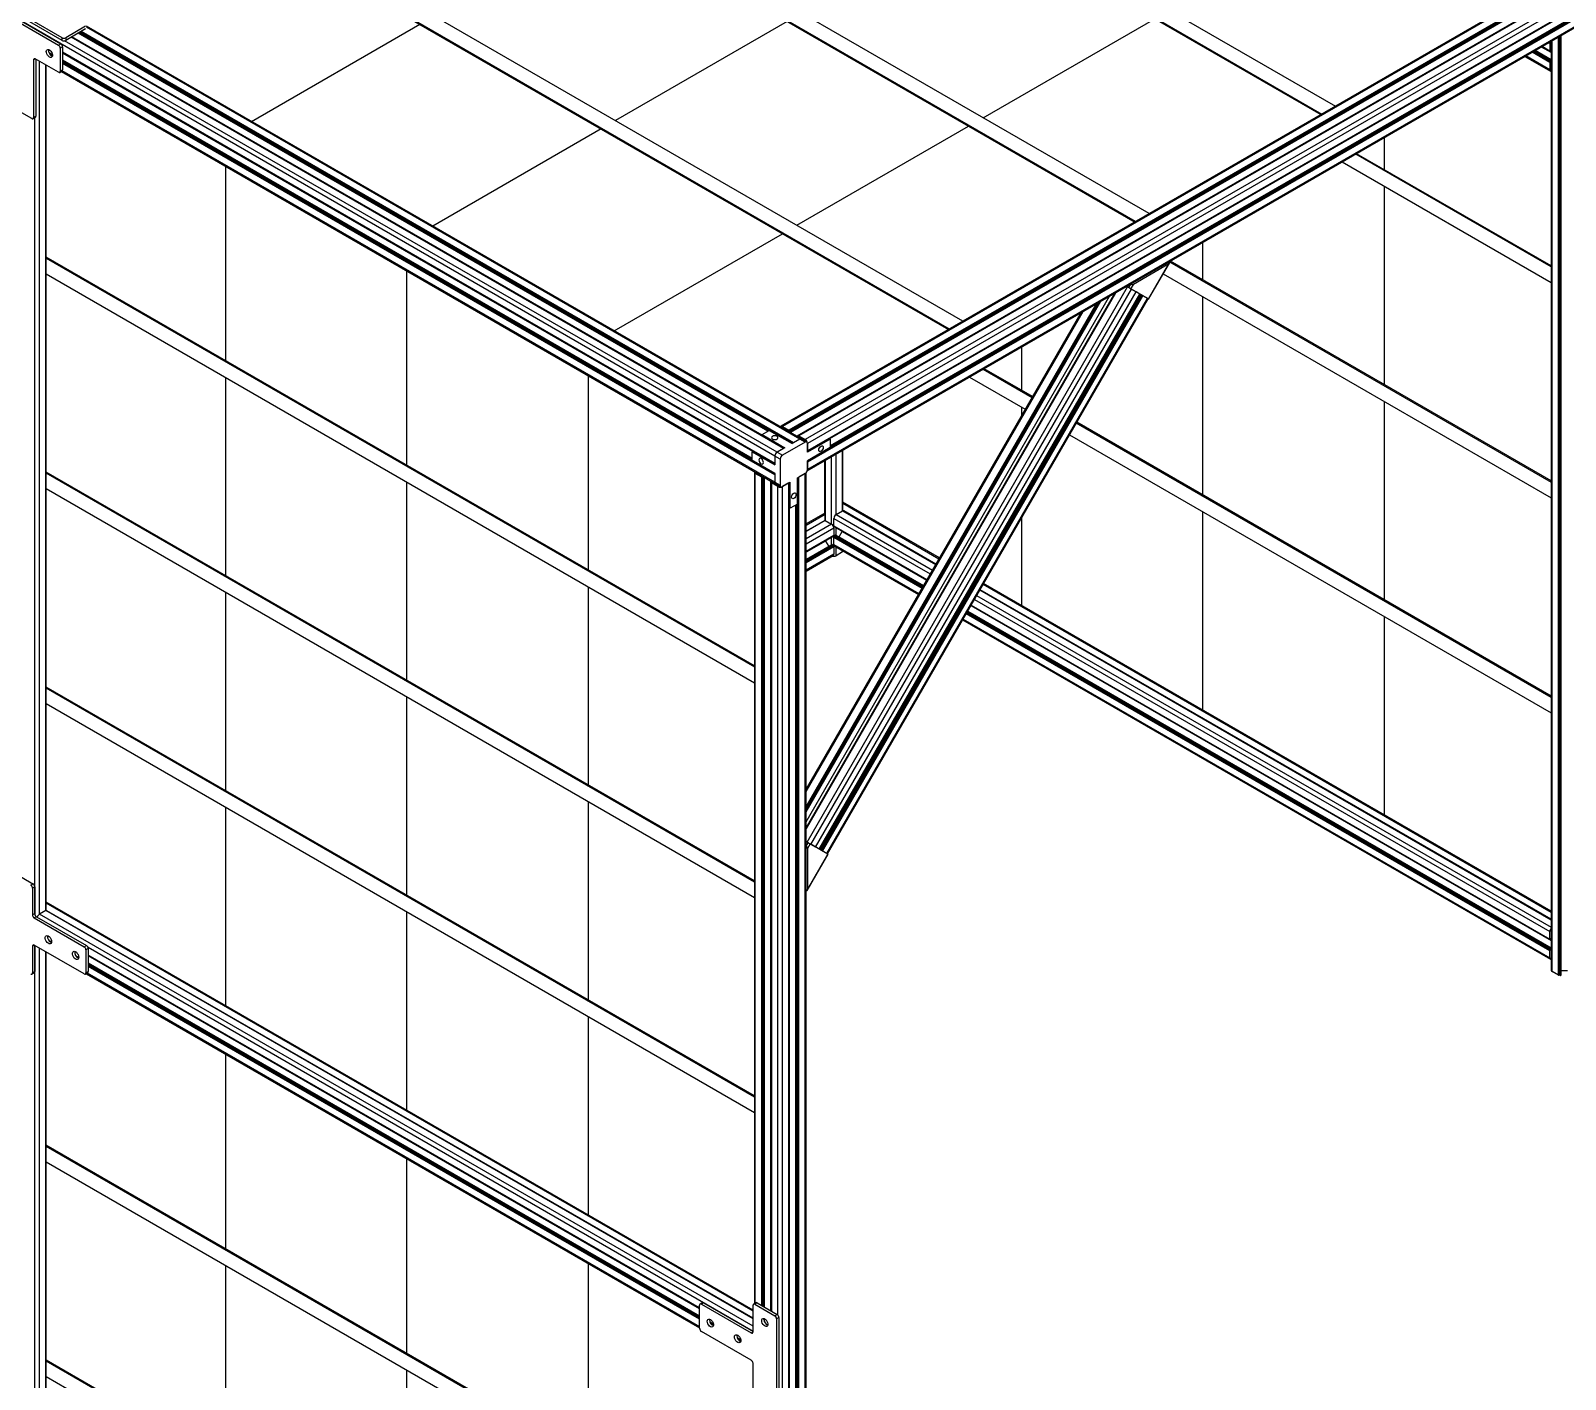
# Model space of a CAD drawing. Header units: millimetres. Extents: x 0 to 1189, y 0 to 841.
# Drawn here: x 724.8 to 844.5, y 172.6 to 277.8 of the extents above; entities that cross this region are included whole.
import ezdxf

# ---------------------------------------------------------------- set-up
doc = ezdxf.new("R2010")
doc.units = ezdxf.units.MM

msp = doc.modelspace()

# ---------------------------------------------------------------- linework, layer by layer
at = {"color": 7, "linetype": 'Continuous', "lineweight": 25}
for p, q in [((961.2987, 347.1578), (785.3706, 245.5967)), ((961.2987, 346.5781), (785.3706, 245.0169)), ((785.3706, 245.0102), (961.2946, 346.5689)), ((785.3706, 244.9856), (961.238, 346.5118)), ((782.8391, 244.6088), (607.6746, 345.7291)), ((785.3547, 243.4616), (961.247, 345.002)), ((961.2987, 345.6962), (785.3706, 244.1351)), ((961.2987, 345.1165), (785.3706, 243.5553)), ((959.1209, 345.2613), (787.0909, 245.9505)), ((959.4108, 344.8594), (787.1383, 245.4087)), ((770.1878, 303.1336), (825.4185, 271.2496)), ((770.2585, 303.1744), (825.4892, 271.2904)), ((771.3191, 303.7867), (826.5498, 271.9027)), ((868.5031, 296.1218), (783.301, 246.9357)), ((755.6638, 294.7491), (810.8945, 262.8651)), ((810.9652, 262.9059), (755.7345, 294.7899)), ((812.0259, 263.5182), (756.7952, 295.4022)), ((869.1415, 295.5731), (784.0437, 246.4472)), ((869.6347, 295.2884), (784.5369, 246.1625)), ((869.6589, 295.2744), (784.604, 246.1732)), ((869.6801, 295.2622), (784.6818, 246.1937)), ((741.1398, 286.3646), (796.3705, 254.4806)), ((796.4412, 254.5214), (741.2105, 286.4054)), ((797.5019, 255.1337), (742.2712, 287.0177)), ((721.4057, 280.0736), (727.1333, 276.7671)), ((727.2393, 277.2366), (721.5118, 280.5431)), ((727.2393, 277.0325), (721.5118, 280.3389)), ((721.2289, 279.9715), (726.9565, 276.6651)), ((729.0778, 278.1347), (727.5222, 277.2366)), ((729.0778, 277.9305), (727.5222, 277.0325)), ((784.9087, 245.9479), (729.1364, 278.1445)), ((742.0134, 270.7108), (755.1347, 278.2855)), ((783.8008, 278.5059), (770.4082, 270.7746)), ((799.0743, 270.995), (812.4669, 278.7264)), ((726.9565, 276.6651), (727.1333, 276.7671)), ((727.2747, 276.5222), (727.0979, 276.4201)), ((727.2393, 277.0325), (727.2393, 277.2366)), ((727.2747, 276.5222), (727.2747, 274.7258)), ((727.5222, 277.2366), (727.5222, 277.0325)), ((783.5238, 245.2082), (727.9594, 277.2849)), ((783.545, 245.2204), (727.9806, 277.2971)), ((781.835, 246.2356), (728.0048, 277.3111)), ((782.2805, 246.5478), (728.498, 277.5958)), ((843.372, 276.0782), (842.6133, 276.5163)), ((842.6377, 276.5304), (843.3292, 276.1312)), ((842.659, 276.5426), (843.2726, 276.1884)), ((843.2685, 276.7773), (843.2685, 276.1975)), ((843.372, 276.9543), (843.372, 204.5052)), ((844.1665, 204.1338), (844.1665, 277.4129)), ((725.0119, 275.5013), (725.0119, 271.0103)), ((726.9565, 274.5421), (725.1534, 275.583)), ((725.1887, 275.5626), (725.1887, 271.1124)), ((726.4883, 275.931), (726.2181, 276.087)), ((727.0979, 276.4201), (727.0979, 274.6237)), ((727.2747, 276.099), (782.8391, 244.0223)), ((727.2747, 276.0745), (782.8391, 243.9978)), ((781.1047, 244.9708), (727.2747, 276.0462)), ((781.0572, 244.429), (727.2747, 275.477)), ((841.3257, 275.7729), (843.3203, 274.6215)), ((843.372, 275.509), (842.1202, 276.2316)), ((843.2685, 275.3157), (843.2685, 274.7359)), ((843.2826, 276.1894), (843.3109, 276.2057)), ((843.3109, 275.3565), (843.2826, 275.3402)), ((843.325, 276.1975), (843.325, 276.1404)), ((843.325, 275.4381), (843.325, 275.381)), ((843.3392, 276.1322), (843.372, 276.1512)), ((843.372, 275.4816), (843.3392, 275.4626)), ((725.9795, 209.1674), (725.9795, 275.1061)), ((726.0007, 209.1566), (726.0007, 275.0938)), ((727.0565, 274.5322), (727.2333, 274.6342)), ((727.0979, 274.6237), (727.2747, 274.7258)), ((727.1893, 274.6088), (782.8909, 242.453)), ((724.8705, 270.9287), (723.3149, 271.8267)), ((724.9705, 270.9188), (725.1473, 271.0208)), ((725.0119, 271.0103), (725.1887, 271.1124)), ((769.2768, 270.1214), (756.1556, 262.5467)), ((784.5504, 262.6105), (797.9429, 270.3419)), ((830.3496, 269.4366), (830.3496, 266.957)), ((843.372, 259.3577), (828.1313, 268.156)), ((843.372, 259.4393), (828.202, 268.1968)), ((739.9814, 267.2241), (739.9814, 252.0556)), ((843.372, 258.1329), (827.0705, 267.5436)), ((830.3496, 265.6505), (830.3496, 250.1852)), ((770.2977, 254.3826), (783.419, 261.9573)), ((816.2075, 258.3493), (816.2075, 261.2725)), ((781.2315, 228.2424), (726.0007, 260.1265)), ((726.0007, 260.0448), (781.2315, 228.1607)), ((813.567, 259.7482), (813.5857, 259.7374)), ((813.605, 259.7701), (843.372, 242.5859)), ((843.372, 242.6676), (813.6757, 259.8109)), ((726.0007, 258.82), (781.2315, 226.9359)), ((754.1235, 243.8915), (754.1235, 259.0601)), ((810.7906, 258.0258), (813.5506, 259.6191)), ((811.9606, 256.8652), (813.5506, 259.6191)), ((811.9796, 256.8542), (813.6043, 259.6681)), ((813.1182, 258.8263), (843.372, 241.3611)), ((809.4019, 257.3438), (785.267, 215.5408)), ((785.3438, 214.4975), (810.3438, 257.7988)), ((785.6456, 214.3233), (810.6456, 257.6246)), ((786.0006, 214.1183), (811.0006, 257.4196)), ((786.0038, 214.1165), (811.0038, 257.4177)), ((810.267, 257.8431), (810.4357, 257.7457)), ((810.3438, 257.7988), (810.267, 257.8431)), ((810.4357, 257.7457), (810.5857, 258.0055)), ((810.567, 258.0163), (810.5857, 258.0055)), ((810.7906, 258.0258), (810.5806, 257.6621)), ((811.9606, 256.8652), (810.5806, 257.6621)), ((811.0006, 257.4196), (810.6456, 257.6246)), ((811.2958, 257.249), (811.0037, 257.4176)), ((809.3264, 257.3001), (785.267, 215.6281)), ((785.267, 216.0826), (808.9328, 257.0729)), ((785.267, 216.8674), (808.2532, 256.6806)), ((786.2958, 213.9478), (811.2958, 257.249)), ((786.3483, 213.9175), (811.3483, 257.2187)), ((786.5406, 213.8065), (811.5406, 257.1077)), ((786.8956, 213.6014), (811.8956, 256.9027)), ((786.9353, 213.5785), (811.9353, 256.8798)), ((811.3483, 257.2187), (811.2958, 257.249)), ((811.4049, 257.1861), (811.3483, 257.2187)), ((811.464, 257.1519), (811.429, 257.1721)), ((811.5164, 257.1217), (811.4881, 257.138)), ((811.8956, 256.9027), (811.5406, 257.1077)), ((811.9353, 256.8798), (811.8956, 256.9027)), ((811.9353, 256.8798), (811.9357, 256.8795)), ((816.2075, 241.5776), (816.2075, 257.0429)), ((806.7024, 255.7853), (785.267, 218.6582)), ((802.0654, 253.1084), (802.0654, 249.7417)), ((799.0786, 251.3842), (802.8908, 249.1835)), ((802.9262, 249.2447), (799.1493, 251.425)), ((739.9814, 250.7491), (739.9814, 235.2838)), ((768.2657, 250.896), (768.2657, 235.7274)), ((798.0178, 250.7718), (802.3604, 248.2649)), ((802.0654, 248.4352), (802.0654, 247.7538)), ((830.3496, 248.8788), (830.3496, 233.4135)), ((781.835, 246.2906), (782.4007, 246.6172)), ((782.4007, 246.6172), (784.1826, 245.5885)), ((783.426, 246.9234), (783.9281, 246.6335)), ((783.9422, 246.609), (783.9422, 246.5764)), ((806.3417, 247.1913), (843.372, 225.8142)), ((843.372, 225.8958), (806.377, 247.2526)), ((781.835, 246.2906), (783.617, 245.262)), ((781.835, 246.2076), (781.835, 246.2906)), ((785.1938, 245.6987), (783.426, 244.6782)), ((783.9564, 246.5519), (784.0059, 246.5233)), ((784.02, 246.4988), (784.02, 246.4609)), ((784.7837, 245.9355), (784.1826, 245.5885)), ((784.7837, 245.9355), (784.2816, 245.6457)), ((784.5998, 246.1262), (784.5998, 246.1641)), ((784.614, 246.1723), (784.6635, 246.1437)), ((784.6776, 246.1518), (784.6776, 246.1845)), ((784.6918, 246.1927), (785.1938, 245.9028)), ((785.1938, 245.6987), (784.7837, 245.9355)), ((785.3188, 245.7111), (784.9087, 245.9479)), ((787.1383, 245.9231), (785.3706, 244.9026)), ((785.3706, 245.5967), (785.3706, 245.0169)), ((785.3706, 244.9026), (785.3706, 245.5967)), ((787.0664, 245.9646), (787.1383, 245.9231)), ((787.1383, 245.9231), (787.1383, 245.2699)), ((805.8113, 246.2727), (843.372, 224.5894)), ((781.0572, 244.9434), (781.1292, 244.9849)), ((781.0572, 244.2902), (781.0572, 244.9434)), ((781.0572, 244.9434), (782.8391, 243.9147)), ((781.0572, 244.2902), (782.8391, 243.2615)), ((783.2493, 244.372), (782.8391, 244.6088)), ((782.8391, 244.6088), (782.8391, 243.9147)), ((782.8391, 244.6088), (782.8391, 244.0291)), ((783.617, 245.262), (783.0159, 244.915)), ((783.518, 245.2048), (783.0159, 244.915)), ((783.0159, 244.915), (783.426, 244.6782)), ((783.2493, 244.372), (783.2493, 242.3307)), ((787.1383, 245.2699), (785.3706, 244.2494)), ((785.3706, 243.5553), (785.3706, 244.2494)), ((786.7294, 244.2552), (786.7294, 240.1542)), ((786.7506, 244.2674), (786.7506, 239.5968)), ((788.12, 240.348), (788.12, 245.058)), ((788.1412, 240.3372), (788.1412, 245.0702)), ((781.2315, 211.4706), (726.0007, 243.3547)), ((781.2315, 211.389), (726.0007, 243.2731)), ((781.2315, 243.3512), (781.2315, 178.5065)), ((781.8068, 242.9593), (781.3047, 243.2491)), ((781.8633, 242.9756), (781.835, 242.9593)), ((781.9411, 242.9471), (781.8916, 242.9756)), ((782.0022, 242.966), (781.9694, 242.9471)), ((782.8391, 243.2615), (782.8391, 242.5675)), ((782.8391, 243.1472), (782.8391, 242.5675)), ((784.5928, 242.9021), (785.1938, 243.2491)), ((785.1938, 243.2491), (784.6918, 242.9593)), ((785.1938, 34.7046), (785.1938, 243.2491)), ((785.267, 34.8067), (785.267, 243.3097)), ((785.3706, 244.1351), (785.3706, 243.5553)), ((781.2315, 210.1642), (726.0007, 242.0483)), ((754.1235, 227.1197), (754.1235, 242.585)), ((782.026, 178.228), (782.026, 242.9523)), ((782.519, 177.9434), (782.519, 242.6677)), ((782.5434, 242.6042), (782.5434, 177.9294)), ((782.5492, 242.6123), (782.5821, 242.6313)), ((782.5987, 242.5674), (782.5492, 242.596)), ((782.5646, 242.5266), (782.5646, 177.9171)), ((782.5704, 242.5348), (782.5987, 242.5511)), ((783.0725, 242.2286), (782.5704, 242.5184)), ((782.8391, 242.5675), (783.2493, 242.3307)), ((782.8909, 242.453), (783.301, 242.2162)), ((783.426, 242.2286), (784.0271, 242.5756)), ((783.9281, 242.5184), (783.426, 242.2286)), ((783.426, 33.6841), (783.426, 242.2286)), ((783.9281, 33.9739), (783.9281, 242.5184)), ((783.9339, 33.9821), (783.9339, 242.5218)), ((783.9551, 34.0596), (783.9551, 242.5341)), ((784.0271, 240.5342), (784.0271, 242.5756)), ((784.5928, 240.8608), (784.5928, 242.9021)), ((784.6918, 34.4148), (784.6918, 242.9593)), ((784.0271, 240.5342), (783.9551, 240.5758)), ((784.5928, 240.8608), (784.0271, 240.5342)), ((784.4726, 34.4352), (784.4726, 240.7914)), ((795.6636, 236.6656), (788.1412, 241.0081)), ((788.1412, 240.9265), (795.6282, 236.6044)), ((783.9795, 34.7547), (783.9795, 240.5617)), ((786.7294, 240.159), (785.267, 239.3147)), ((785.267, 239.2331), (786.7506, 240.0896)), ((786.7465, 239.5959), (785.267, 238.7418)), ((786.7565, 239.5949), (787.2586, 239.305)), ((787.4353, 239.1703), (787.4353, 239.7501)), ((787.6121, 240.0563), (788.1142, 240.3461)), ((795.373, 236.1624), (788.1241, 240.3471)), ((788.1766, 240.3168), (788.1919, 240.3257)), ((795.3836, 236.1807), (788.2019, 240.3266)), ((802.0654, 239.7845), (802.0654, 232.9699)), ((816.2075, 224.8058), (816.2075, 240.2711)), ((785.267, 237.1606), (787.4312, 238.4099)), ((785.267, 237.1361), (787.3746, 238.3528)), ((787.3788, 238.3797), (787.3788, 238.3619)), ((787.4353, 238.9989), (787.4353, 238.4191)), ((787.4353, 237.7087), (787.4353, 238.2885)), ((787.4395, 239.1612), (794.6884, 234.9765)), ((787.4495, 238.313), (787.4778, 238.3293)), ((787.4919, 239.1132), (787.4919, 239.1309)), ((787.4919, 238.3538), (787.4919, 238.4109)), ((787.496, 239.104), (794.6778, 234.9581)), ((787.506, 238.4354), (787.5626, 238.4681)), ((787.5626, 238.4681), (794.419, 234.51)), ((787.8394, 238.3083), (788.0859, 238.7353)), ((788.0859, 238.7353), (788.0859, 238.7635)), ((788.0859, 238.7353), (794.6655, 234.9369)), ((786.7848, 237.9841), (785.267, 237.1079)), ((787.308, 237.7169), (785.267, 236.5386)), ((786.7848, 238.0123), (786.7848, 237.9841)), ((786.7848, 237.9841), (787.0313, 237.5571)), ((787.308, 237.7169), (787.3646, 237.6842)), ((787.3788, 237.6597), (787.3788, 237.6026)), ((787.3929, 237.5781), (787.4212, 237.5617)), ((787.4353, 237.5372), (787.4353, 236.9575)), ((787.4871, 237.5943), (794.0218, 233.8219)), ((788.1142, 237.1289), (787.6121, 236.8391)), ((788.12, 237.1371), (788.12, 237.2289)), ((788.1354, 237.2065), (788.12, 237.1976)), ((788.1412, 237.2146), (788.1412, 237.2166)), ((785.267, 235.6212), (787.3835, 236.843)), ((799.0791, 234.6122), (843.372, 209.0424)), ((843.372, 209.1241), (799.1145, 234.6734)), ((739.9814, 233.9774), (739.9814, 218.5121)), ((768.2657, 234.4209), (768.2657, 218.9557)), ((843.372, 208.4531), (798.8239, 234.1702)), ((843.372, 208.4776), (798.8345, 234.1886)), ((797.8699, 232.5178), (843.372, 206.25)), ((798.1164, 232.9448), (843.372, 206.8192)), ((798.1286, 232.9659), (843.3292, 206.8722)), ((798.1393, 232.9843), (843.2726, 206.9294)), ((797.4727, 231.8297), (843.3203, 205.3625)), ((830.3496, 232.107), (830.3496, 216.6417)), ((781.2315, 194.6989), (726.0007, 226.583)), ((781.2315, 194.6173), (726.0007, 226.5013)), ((781.2315, 193.3924), (726.0007, 225.2765)), ((754.1235, 210.348), (754.1235, 225.8133)), ((739.9814, 217.2056), (739.9814, 201.7403)), ((768.2657, 217.6492), (768.2657, 202.1839)), ((785.4357, 214.4445), (785.267, 214.5418)), ((785.3438, 214.4975), (785.267, 214.5418)), ((785.2857, 214.1847), (785.4357, 214.4445)), ((785.5806, 214.3608), (785.3706, 213.9971)), ((786.9606, 213.5639), (785.5806, 214.3608)), ((786.0006, 214.1183), (785.6456, 214.3233)), ((785.2857, 214.1847), (785.267, 214.1954)), ((785.355, 210.7389), (786.9796, 213.5529)), ((785.3706, 213.9971), (785.3706, 210.8099)), ((785.3706, 210.8099), (786.9606, 213.5639)), ((786.0038, 214.1165), (786.0006, 214.1183)), ((786.8956, 213.6014), (786.5406, 213.8065)), ((723.4139, 212.1539), (724.9695, 211.2559)), ((724.7927, 211.1538), (724.9695, 211.2559)), ((725.1109, 211.0109), (724.9342, 210.9089)), ((724.9342, 210.9089), (724.9342, 208.8267)), ((725.1109, 211.0109), (725.1109, 208.9287)), ((785.2857, 210.7204), (785.267, 210.7312)), ((781.1279, 177.9869), (726.0007, 209.8112)), ((781.1279, 177.9053), (726.0007, 209.7296)), ((724.9342, 208.8267), (725.1109, 208.9287)), ((725.2524, 208.6838), (725.0756, 208.5817)), ((725.0756, 208.5817), (728.9647, 206.3366)), ((725.2524, 208.6838), (729.1414, 206.4387)), ((725.9736, 209.1655), (725.4716, 208.8756)), ((781.1279, 177.3323), (725.9836, 209.1665)), ((726.0514, 209.1451), (726.036, 209.1362)), ((781.1279, 177.3568), (726.0614, 209.146)), ((754.1235, 193.5762), (754.1235, 209.0415)), ((843.2685, 206.9385), (843.2685, 207.5183)), ((724.9342, 206.377), (724.9342, 204.2949)), ((728.9647, 204.2136), (725.0756, 206.4587)), ((725.1109, 206.4383), (725.1109, 204.3969)), ((725.9795, 139.9084), (725.9795, 205.9369)), ((726.0007, 139.8976), (726.0007, 205.9247)), ((726.4175, 206.7129), (726.2098, 206.8327)), ((728.9647, 206.3366), (729.1414, 206.4387)), ((729.2829, 206.1937), (729.1061, 206.0917)), ((729.1061, 206.0917), (729.1061, 204.2953)), ((729.2829, 206.1937), (729.2829, 204.3973)), ((843.2685, 205.4769), (843.2685, 206.0567)), ((843.3109, 206.9467), (843.2826, 206.9304)), ((843.2826, 206.0812), (843.3109, 206.0975)), ((843.325, 206.8814), (843.325, 206.9385)), ((843.325, 206.122), (843.325, 206.1791)), ((843.372, 206.8922), (843.3392, 206.8732)), ((843.3392, 206.2036), (843.372, 206.2226)), ((728.5388, 205.4882), (728.3312, 205.6081)), ((729.2829, 205.6807), (776.956, 178.1596)), ((729.2829, 205.6562), (776.956, 178.1351)), ((776.956, 178.1068), (729.2829, 205.6279)), ((776.956, 177.5376), (729.2829, 205.0587)), ((724.8927, 204.2033), (725.0695, 204.3054)), ((724.9342, 204.2949), (725.1109, 204.3969)), ((729.0647, 204.2037), (729.2414, 204.3057)), ((729.1061, 204.2953), (729.2829, 204.3973)), ((729.1197, 204.2355), (776.956, 176.6202)), ((843.9473, 204.1134), (843.4453, 204.4032)), ((844.0039, 204.1297), (843.9756, 204.1134)), ((844.0817, 204.1011), (844.0322, 204.1297)), ((844.1665, 204.1338), (844.1099, 204.1011)), ((844.6596, 204.4533), (844.1665, 204.4533)), ((768.2657, 200.8775), (768.2657, 185.4122)), ((739.9814, 197.9651), (739.9814, 182.7966)), ((781.2315, 158.9834), (726.0007, 190.8675)), ((726.0007, 190.7858), (781.2315, 158.9018)), ((726.0007, 189.561), (781.2315, 157.6769)), ((754.1235, 174.6325), (754.1235, 189.8011)), ((739.9814, 181.4901), (739.9814, 166.0248)), ((768.2657, 181.637), (768.2657, 166.4684)), ((776.956, 176.5823), (776.956, 178.3787)), ((777.1742, 178.5723), (776.9974, 178.4702)), ((777.2742, 178.5624), (777.0974, 178.4603)), ((777.0974, 178.4603), (780.9865, 176.2152)), ((777.2742, 178.5624), (781.1279, 176.3377)), ((781.1279, 176.2969), (781.1279, 178.3791)), ((781.3461, 178.5727), (781.1694, 178.4706)), ((781.4461, 178.5628), (781.2694, 178.4607)), ((781.2694, 178.4607), (782.825, 177.5627)), ((781.4461, 178.5628), (783.0018, 177.6647)), ((777.7374, 177.2335), (777.7448, 177.2982)), ((781.98, 177.2747), (781.9874, 177.3395)), ((782.026, 177.0836), (782.026, 177.3247)), ((782.825, 177.5627), (783.0018, 177.6647)), ((783.1432, 177.4198), (782.9664, 177.3177)), ((782.9664, 177.3177), (782.9664, 170.7037)), ((783.1432, 177.4198), (783.1432, 170.8058)), ((780.9865, 174.0922), (777.0974, 176.3373)), ((778.0434, 176.9098), (777.7732, 177.0658)), ((779.8587, 176.0089), (779.8661, 176.0736)), ((780.1647, 175.6852), (779.8945, 175.8412)), ((781.2315, 142.2116), (726.0007, 174.0957)), ((781.2315, 142.13), (726.0007, 174.0141)), ((781.1279, 171.7651), (781.1279, 173.8473)), ((781.2315, 140.9052), (726.0007, 172.7893)), ((754.1235, 157.8607), (754.1235, 173.326))]:
    msp.add_line(p, q, dxfattribs=at)
at = {"color": 8, "linetype": 'Continuous', "lineweight": 25}
for p, q in [((961.2422, 346.5209), (785.3706, 244.9924)), ((961.2422, 345.7615), (785.3706, 244.233)), ((961.2563, 345.737), (785.3706, 244.2004)), ((961.2846, 345.7207), (785.3706, 244.1677)), ((959.4673, 344.8268), (787.1383, 245.3434)), ((959.4956, 344.8104), (787.1383, 245.3107)), ((868.5031, 296.0373), (783.426, 246.9234)), ((868.9223, 295.6997), (783.9281, 246.6335)), ((868.9506, 295.6833), (783.9422, 246.609)), ((868.9789, 295.667), (783.9422, 246.5764)), ((869.0072, 295.6507), (783.9564, 246.5519)), ((869.0567, 295.6221), (784.0059, 246.5233)), ((869.085, 295.6058), (784.02, 246.4988)), ((869.6648, 295.271), (784.614, 246.1723)), ((869.686, 295.2588), (784.6918, 246.1927)), ((870.207, 294.9799), (785.1938, 245.9028)), ((784.2251, 245.613), (728.6606, 277.6897)), ((784.2533, 245.6293), (728.6889, 277.706)), ((784.2816, 245.6457), (728.7172, 277.7224)), ((784.7837, 245.9355), (729.1364, 278.06)), ((783.0159, 244.915), (727.4325, 277.0026)), ((783.518, 245.2048), (727.9535, 277.2815)), ((783.5392, 245.2171), (727.9747, 277.2937)), ((782.3371, 246.5805), (728.5545, 277.6285)), ((782.3654, 246.5968), (728.5828, 277.6448)), ((784.1968, 245.5967), (728.6323, 277.6734)), ((843.325, 276.1404), (842.6436, 276.5338)), ((843.2685, 276.1975), (842.6648, 276.546)), ((843.2685, 276.7773), (843.1669, 276.8359)), ((843.4453, 204.4032), (843.4453, 276.9965)), ((843.9473, 204.1134), (843.9473, 277.2864)), ((843.9756, 204.1134), (843.9756, 277.3027)), ((844.0039, 204.1297), (844.0039, 277.319)), ((844.0322, 204.1297), (844.0322, 277.3354)), ((844.0817, 204.1011), (844.0817, 277.3639)), ((844.1099, 204.1011), (844.1099, 277.3803)), ((725.1534, 275.583), (725.0119, 275.5013)), ((725.4716, 208.8756), (725.4716, 275.3993)), ((726.4932, 275.8628), (726.2658, 275.9941)), ((726.4907, 275.8316), (726.3057, 275.9384)), ((782.8391, 244.0291), (727.2747, 276.1057)), ((782.8391, 244.0046), (727.2747, 276.0812)), ((781.0572, 244.3637), (727.2747, 275.4117)), ((781.0572, 244.331), (727.2747, 275.379)), ((782.8391, 243.2452), (727.2747, 275.3218)), ((782.8391, 243.2125), (727.2747, 275.2892)), ((843.2685, 274.7359), (841.3989, 275.8152)), ((843.2685, 275.3157), (841.901, 276.1051)), ((843.2826, 275.3402), (841.9293, 276.1214)), ((843.3109, 275.3565), (841.9576, 276.1377)), ((843.325, 275.381), (841.9859, 276.1541)), ((843.325, 275.4381), (842.0354, 276.1826)), ((843.3392, 275.4626), (842.0637, 276.199)), ((843.325, 276.1975), (843.3109, 276.2057)), ((725.9736, 209.1655), (725.9736, 275.1095)), ((725.9948, 209.16), (725.9948, 275.0972)), ((782.8391, 242.5675), (727.2557, 274.6551)), ((782.8391, 243.1799), (727.2747, 275.2565)), ((782.8391, 243.1472), (727.2747, 275.2239)), ((725.118, 208.8736), (725.118, 271.0039)), ((785.267, 215.5239), (809.4166, 257.3522)), ((785.267, 215.6112), (809.341, 257.3086)), ((785.267, 216.9598), (808.1732, 256.6344)), ((785.267, 217.0155), (808.1249, 256.6065)), ((785.267, 217.1298), (808.0259, 256.5494)), ((785.267, 217.1856), (807.9776, 256.5215)), ((785.267, 217.2318), (807.9376, 256.4984)), ((785.267, 217.2875), (807.8894, 256.4706)), ((786.4049, 213.8848), (811.4049, 257.1861)), ((786.429, 213.8709), (811.429, 257.1721)), ((786.464, 213.8507), (811.464, 257.1519)), ((786.4882, 213.8367), (811.4881, 257.138)), ((786.5164, 213.8204), (811.5164, 257.1217)), ((785.267, 218.4469), (806.8853, 255.891)), ((784.6776, 246.1518), (784.6635, 246.1437)), ((786.7353, 240.146), (786.7353, 244.2586)), ((786.7565, 239.5949), (786.7565, 244.2708)), ((787.2586, 239.305), (787.2586, 244.5606)), ((787.6121, 240.0563), (787.6121, 244.7648)), ((788.1142, 240.3461), (788.1142, 245.0546)), ((788.1354, 240.3406), (788.1354, 245.0668)), ((781.3047, 178.5488), (781.3047, 243.2491)), ((781.8633, 178.3219), (781.8633, 242.9756)), ((781.8916, 178.3056), (781.8916, 242.9756)), ((781.8068, 178.3546), (781.8068, 242.9593)), ((781.835, 178.3383), (781.835, 242.9593)), ((781.9411, 178.277), (781.9411, 242.9471)), ((781.9694, 178.2607), (781.9694, 242.9471)), ((782.5492, 177.926), (782.5492, 242.596)), ((782.5704, 177.9137), (782.5704, 242.5184)), ((782.5987, 242.5511), (782.5987, 242.5674)), ((783.0725, 177.602), (783.0725, 242.2286)), ((783.9493, 34.0515), (783.9493, 242.5307)), ((784.6069, 34.4311), (784.6069, 242.9103)), ((784.6352, 34.4311), (784.6352, 242.9266)), ((784.6635, 34.4148), (784.6635, 242.943)), ((784.5291, 34.4025), (784.5291, 240.8241)), ((784.5574, 34.4025), (784.5574, 240.8404)), ((786.7565, 239.5949), (785.267, 238.735)), ((787.4353, 239.7501), (794.9423, 235.4164)), ((787.6121, 240.0563), (795.1191, 235.7225)), ((788.1142, 240.3461), (795.3701, 236.1573)), ((788.1919, 240.3257), (795.3807, 236.1757)), ((787.2586, 239.305), (785.267, 238.1554)), ((787.4353, 238.9989), (785.267, 237.7471)), ((787.4353, 238.4191), (785.267, 237.1674)), ((787.3788, 238.3619), (785.267, 237.1429)), ((787.2586, 237.6883), (787.2586, 238.2858)), ((787.4353, 239.1703), (794.6913, 234.9815)), ((787.4353, 238.2885), (794.3094, 234.3201)), ((787.4495, 238.313), (794.3236, 234.3446)), ((787.4778, 238.3293), (794.3377, 234.3691)), ((787.4919, 239.1132), (794.6807, 234.9632)), ((787.4919, 238.4109), (794.3766, 234.4365)), ((787.4919, 238.3538), (794.3519, 234.3936)), ((787.506, 238.4354), (794.3907, 234.461)), ((787.6121, 238.4395), (787.6121, 239.037)), ((787.3646, 237.6842), (785.267, 236.4733)), ((787.3788, 237.6597), (785.267, 236.4406)), ((787.3788, 237.6026), (785.267, 236.3835)), ((787.3929, 237.5781), (785.267, 236.3508)), ((787.4212, 237.5617), (785.267, 236.3182)), ((787.4353, 237.5372), (785.267, 236.2855)), ((787.4353, 237.7087), (794.0584, 233.8853)), ((787.6121, 236.8391), (787.6121, 237.5221)), ((788.1142, 237.1289), (788.1142, 237.2323)), ((788.1354, 237.2065), (788.1354, 237.22)), ((787.4353, 236.9575), (785.267, 235.7058)), ((798.3932, 233.4242), (843.2685, 207.5183)), ((798.57, 233.7304), (843.372, 207.8667)), ((798.821, 234.1651), (843.372, 208.4464)), ((798.8316, 234.1835), (843.372, 208.4709)), ((797.7603, 232.328), (843.2685, 206.0567)), ((797.7745, 232.3525), (843.2826, 206.0812)), ((797.7886, 232.377), (843.3109, 206.0975)), ((797.8027, 232.4015), (843.325, 206.122)), ((797.8275, 232.4443), (843.325, 206.1791)), ((797.8416, 232.4688), (843.3392, 206.2036)), ((798.1316, 232.971), (843.325, 206.8814)), ((798.1422, 232.9894), (843.2685, 206.9385)), ((797.5093, 231.8931), (843.2685, 205.4769)), ((781.1279, 176.7459), (725.4716, 208.8756)), ((781.1279, 177.3256), (725.9736, 209.1655)), ((781.1279, 177.35), (726.0514, 209.1451)), ((725.0756, 206.4587), (724.9342, 206.377)), ((725.118, 141.7957), (725.118, 206.4342)), ((725.4716, 139.6167), (725.4716, 206.2301)), ((725.9736, 139.9065), (725.9736, 205.9403)), ((725.9948, 139.901), (725.9948, 205.9281)), ((781.1279, 176.3377), (729.2677, 206.2759)), ((843.3109, 206.9467), (843.325, 206.9385)), ((776.956, 178.1663), (729.2829, 205.6874)), ((776.956, 178.1418), (729.2829, 205.6629)), ((776.956, 177.4723), (729.2829, 204.9934)), ((776.956, 177.4396), (729.2829, 204.9607)), ((776.956, 177.3824), (729.2829, 204.9036)), ((776.956, 177.3498), (729.2829, 204.8709)), ((776.956, 177.3171), (729.2829, 204.8382)), ((776.956, 177.2845), (729.2829, 204.8056)), ((776.956, 176.7047), (729.1929, 204.2777)), ((778.0484, 176.8416), (777.821, 176.9729)), ((778.0459, 176.8104), (777.8609, 176.9172)), ((780.9865, 176.2152), (781.1279, 176.2968)), ((780.1697, 175.617), (779.9423, 175.7483)), ((780.1672, 175.5858), (779.9822, 175.6926))]:
    msp.add_line(p, q, dxfattribs=at)
at = {"color": 7, "linetype": 'Continuous', "lineweight": 25, "flags": 128}
for points in [[(726.2494, 275.7301), (726.1702, 275.7911), (726.0995, 275.876), (726.0451, 275.9756), (726.0129, 276.0791), (726.0063, 276.1754), (726.026, 276.2539), (726.0699, 276.3062), (726.1333, 276.3266), (726.2092, 276.3128), (726.2895, 276.2665), (726.3655, 276.1925), (726.4289, 276.099), (726.4728, 275.996), (726.4925, 275.8947), (726.4859, 275.8061), (726.4536, 275.7398), (726.3992, 275.703), (726.3286, 275.6996), (726.2494, 275.7301)], [(810.6456, 257.6246), (810.6178, 257.6406), (810.5843, 257.66), (810.5463, 257.6819), (810.5054, 257.7055), (810.4631, 257.7299), (810.421, 257.7542), (810.3807, 257.7775), (810.3438, 257.7988)], [(810.5806, 257.6621), (810.5672, 257.6698), (810.5512, 257.6791), (810.5329, 257.6896), (810.5133, 257.7009), (810.493, 257.7127), (810.4728, 257.7243), (810.4534, 257.7355), (810.4357, 257.7457)], [(811.429, 257.1721), (811.4268, 257.1734), (811.4241, 257.175), (811.4211, 257.1767), (811.4178, 257.1786), (811.4144, 257.1806), (811.411, 257.1825), (811.4078, 257.1844), (811.4049, 257.1861)], [(811.4881, 257.138), (811.4852, 257.1397), (811.482, 257.1416), (811.4786, 257.1435), (811.4752, 257.1455), (811.4719, 257.1473), (811.4689, 257.1491), (811.4662, 257.1506), (811.464, 257.1519)], [(811.5406, 257.1077), (811.5384, 257.109), (811.5357, 257.1106), (811.5326, 257.1123), (811.5294, 257.1142), (811.526, 257.1162), (811.5226, 257.1181), (811.5194, 257.12), (811.5164, 257.1217)], [(811.9357, 256.8795), (811.9511, 256.8706), (811.9636, 256.8634), (811.9728, 256.8581), (811.9781, 256.855), (811.9796, 256.8542), (811.9771, 256.8556), (811.9707, 256.8594), (811.9606, 256.8652)], [(782.6482, 245.9437), (782.7293, 245.9124), (782.825, 245.9014), (782.9207, 245.9124), (783.0018, 245.9437), (783.056, 245.9905), (783.075, 246.0457), (783.056, 246.1009), (783.0018, 246.1478), (782.9207, 246.1791), (782.825, 246.19), (782.7293, 246.1791), (782.6482, 246.1478), (782.594, 246.1009), (782.575, 246.0457), (782.594, 245.9905), (782.6482, 245.9437)], [(786.608, 245.2903), (786.5946, 245.2045), (786.5562, 245.1161), (786.4989, 245.0387), (786.4312, 244.9842), (786.3636, 244.9606), (786.3062, 244.9718), (786.2679, 245.0159), (786.2545, 245.0862), (786.2679, 245.1721), (786.3062, 245.2605), (786.3636, 245.3378), (786.4312, 245.3924), (786.4989, 245.4159), (786.5562, 245.4048), (786.5946, 245.3607), (786.608, 245.2903)], [(781.7643, 244.0045), (781.832, 243.981), (781.8893, 243.9921), (781.9277, 244.0362), (781.9411, 244.1066), (781.9277, 244.1924), (781.8893, 244.2808), (781.832, 244.3581), (781.7643, 244.4127), (781.6967, 244.4363), (781.6393, 244.4251), (781.601, 244.381), (781.5876, 244.3107), (781.601, 244.2248), (781.6393, 244.1364), (781.6967, 244.0591), (781.7643, 244.0045)], [(784.4867, 241.6161), (784.4732, 241.5302), (784.4349, 241.4419), (784.3776, 241.3645), (784.3099, 241.3099), (784.2423, 241.2864), (784.1849, 241.2975), (784.1466, 241.3417), (784.1331, 241.412), (784.1466, 241.4979), (784.1849, 241.5862), (784.2423, 241.6636), (784.3099, 241.7182), (784.3776, 241.7417), (784.4349, 241.7306), (784.4732, 241.6865), (784.4867, 241.6161)], [(785.4357, 214.4445), (785.4534, 214.4342), (785.4728, 214.4231), (785.493, 214.4114), (785.5133, 214.3997), (785.5329, 214.3883), (785.5512, 214.3778), (785.5672, 214.3685), (785.5806, 214.3608)], [(786.9606, 213.5639), (786.9707, 213.5581), (786.9771, 213.5544), (786.9796, 213.5529), (786.9796, 213.5529)], [(726.4191, 206.7446), (726.4057, 206.6596), (726.3669, 206.5992), (726.307, 206.5701), (726.2324, 206.5754), (726.1512, 206.6145), (726.0722, 206.6832), (726.004, 206.774), (725.9539, 206.8771), (725.9275, 206.9814), (725.9275, 207.0755), (725.9539, 207.1492), (726.004, 207.1945), (726.0722, 207.2066), (726.1512, 207.1841), (726.2324, 207.1295), (726.307, 207.0486), (726.3669, 206.9503), (726.4057, 206.8452), (726.4191, 206.7446)], [(728.5404, 205.52), (728.527, 205.435), (728.4882, 205.3746), (728.4283, 205.3455), (728.3537, 205.3508), (728.2725, 205.3899), (728.1935, 205.4586), (728.1253, 205.5494), (728.0753, 205.6525), (728.0488, 205.7568), (728.0488, 205.8509), (728.0753, 205.9246), (728.1253, 205.9699), (728.1935, 205.982), (728.2725, 205.9595), (728.3537, 205.9049), (728.4283, 205.824), (728.4882, 205.7257), (728.527, 205.6206), (728.5404, 205.52)], [(777.5606, 177.1315), (777.5738, 177.2153), (777.612, 177.2748), (777.6711, 177.3035), (777.7446, 177.2983), (777.8247, 177.2597), (777.9025, 177.192), (777.9698, 177.1025), (778.0191, 177.0008), (778.0452, 176.8981), (778.0452, 176.8053), (778.0191, 176.7327), (777.9698, 176.688), (777.9025, 176.6761), (777.8247, 176.6982), (777.7446, 176.7521), (777.6711, 176.8318), (777.612, 176.9287), (777.5738, 177.0324), (777.5606, 177.1315)], [(781.8032, 177.1727), (781.8164, 177.2565), (781.8547, 177.316), (781.9137, 177.3447), (781.9873, 177.3395), (782.0673, 177.301), (782.1452, 177.2333), (782.2124, 177.1437), (782.2617, 177.0421), (782.2878, 176.9393), (782.2878, 176.8466), (782.2617, 176.7739), (782.2124, 176.7292), (782.1452, 176.7173), (782.0673, 176.7395), (781.9873, 176.7933), (781.9137, 176.873), (781.8547, 176.97), (781.8164, 177.0736), (781.8032, 177.1727)], [(779.6819, 175.9068), (779.6951, 175.9907), (779.7333, 176.0502), (779.7924, 176.0789), (779.866, 176.0737), (779.946, 176.0351), (780.0238, 175.9674), (780.0911, 175.8779), (780.1404, 175.7762), (780.1665, 175.6735), (780.1665, 175.5807), (780.1404, 175.5081), (780.0911, 175.4634), (780.0238, 175.4515), (779.946, 175.4736), (779.866, 175.5275), (779.7924, 175.6072), (779.7333, 175.7041), (779.6951, 175.8077), (779.6819, 175.9068)]]:
    msp.add_lwpolyline(points, dxfattribs=at)
at = {"color": 7, "linetype": 'Continuous', "lineweight": 25}
for centre, radius, start, end in [((726.7909, 276.4062), 0.3074, 2.605478, 57.394522), ((726.9676, 276.5082), 0.3074, 2.605478, 57.394522), ((727.3807, 277.5096), 0.3074, 242.609672, 297.390328), ((727.3807, 277.3054), 0.3074, 242.609672, 297.390328), ((843.6153, 276.767), 0.347, 155.119131, 178.30638), ((725.0982, 275.5153), 0.0873, 50.796715, 189.214037), ((726.6596, 276.2486), 0.4753, 171.434107, 248.560517), ((843.2771, 276.1961), 0.00873, 170.785963, 309.203285), ((843.2992, 275.3143), 0.0307, 122.605478, 177.394522), ((843.3164, 276.1989), 0.00873, 350.785963, 129.203285), ((843.2943, 275.3824), 0.0307, 302.605478, 357.394522), ((843.3337, 276.139), 0.00873, 170.785963, 309.203285), ((843.3558, 275.4367), 0.0307, 122.605478, 177.394522), ((727.0117, 274.6097), 0.0873, 230.796715, 9.214037), ((727.1795, 274.7137), 0.0959, 304.056351, 7.25583), ((843.3748, 274.7177), 0.1079, 170.286256, 268.5353), ((724.9257, 270.9964), 0.0873, 230.796715, 9.214037), ((725.0936, 271.1003), 0.0959, 304.056351, 7.25583), ((783.3571, 246.8404), 0.1078, 50.291487, 148.544151), ((783.9115, 246.6076), 0.0307, 2.605478, 57.394522), ((783.9729, 246.5778), 0.0307, 182.605478, 237.394522), ((783.9893, 246.4974), 0.0307, 2.605478, 57.394522), ((784.6085, 246.1655), 0.00873, 50.796715, 189.214037), ((784.669, 246.1504), 0.00873, 230.796715, 9.214037), ((784.6862, 246.1859), 0.00873, 50.796715, 189.214037), ((784.8569, 245.8333), 0.1257, 65.692881, 125.617577), ((784.9868, 245.5792), 0.3842, 2.605478, 57.394522), ((785.2628, 245.6141), 0.1092, 350.785963, 129.203285), ((783.2229, 244.5913), 0.3842, 122.605478, 177.394522), ((783.6331, 244.3546), 0.3842, 122.605478, 177.394522), ((781.3421, 243.3503), 0.1078, 151.450922, 249.719467), ((781.8775, 242.9483), 0.0307, 62.609672, 117.390328), ((784.9868, 243.5728), 0.3842, 302.605478, 357.394522), ((781.8209, 242.9866), 0.0307, 242.609672, 297.390328), ((781.9553, 242.9743), 0.0307, 242.609672, 297.390328), ((782.5523, 242.6042), 0.00873, 110.783421, 249.216579), ((782.5735, 242.5266), 0.00873, 110.783421, 249.216579), ((782.5956, 242.5593), 0.00873, 290.783421, 69.216579), ((782.9581, 242.5523), 0.1199, 172.74417, 235.943649), ((782.9616, 242.5539), 0.1232, 173.701152, 234.986667), ((783.2493, 242.5698), 0.3843, 242.609672, 297.390328), ((783.357, 242.3132), 0.1092, 170.785963, 309.203285), ((786.7506, 239.5867), 0.0101, 54.382423, 114.307119), ((787.8191, 239.7326), 0.3842, 122.605478, 177.394522), ((788.12, 240.3379), 0.0101, 65.692881, 125.617577), ((788.1978, 240.3175), 0.0101, 65.692881, 125.617577), ((787.0515, 238.9814), 0.3842, 2.605478, 57.394522), ((787.3692, 238.3607), 0.00959, 304.056351, 7.25583), ((787.4258, 238.4179), 0.00959, 304.056351, 7.25583), ((787.4451, 239.1692), 0.00986, 173.701152, 234.986667), ((787.466, 238.2871), 0.0307, 122.605478, 177.394522), ((787.4612, 238.3552), 0.0307, 302.605478, 357.394522), ((787.5017, 239.1121), 0.00986, 173.701152, 234.986668), ((787.5226, 238.4095), 0.0307, 122.605478, 177.394522), ((787.3481, 237.6583), 0.0307, 2.605478, 57.394522), ((787.4095, 237.604), 0.0307, 182.605478, 237.394522), ((787.4046, 237.5358), 0.0307, 2.605478, 57.394522), ((787.5578, 237.6952), 0.1232, 173.701153, 234.986667), ((788.11, 237.1381), 0.0101, 294.374658, 354.305201), ((788.1312, 237.2156), 0.0101, 294.374658, 354.305201), ((787.4336, 237.1904), 0.3941, 254.416543, 296.925818), ((787.3164, 236.9424), 0.1199, 304.056351, 7.25583), ((724.6271, 210.8949), 0.3074, 2.605478, 57.394522), ((724.8039, 210.9969), 0.3074, 2.605478, 57.394522), ((725.2412, 208.8406), 0.3074, 182.605478, 237.394522), ((725.418, 208.9427), 0.3074, 182.605478, 237.394522), ((725.6868, 208.5454), 0.3942, 123.08831, 164.297545), ((725.9795, 209.1573), 0.0101, 65.692881, 125.617577), ((726.0572, 209.1369), 0.0101, 65.692881, 125.617577), ((726.5858, 207.1269), 0.4824, 171.271095, 249.173003), ((843.6546, 207.5001), 0.3865, 136.969931, 177.302782), ((725.0204, 206.391), 0.0873, 50.796715, 189.214037), ((728.7071, 205.9023), 0.4824, 171.271095, 249.173003), ((728.799, 206.0777), 0.3074, 2.605478, 57.394522), ((728.9758, 206.1797), 0.3074, 2.605478, 57.394522), ((843.2771, 206.9371), 0.00873, 170.785963, 309.203285), ((843.2992, 206.0553), 0.0307, 122.605478, 177.394522), ((843.3164, 206.9399), 0.00873, 350.785963, 129.203285), ((843.2943, 206.1234), 0.0307, 302.605478, 357.394522), ((843.3337, 206.88), 0.00873, 170.785963, 309.203285), ((843.3558, 206.1777), 0.0307, 122.605478, 177.394522), ((843.3748, 205.4587), 0.1079, 170.286256, 268.5353), ((724.8479, 204.2809), 0.0873, 230.796715, 9.214037), ((725.0158, 204.3848), 0.0959, 304.056351, 7.25583), ((729.0199, 204.2813), 0.0873, 230.796715, 9.214037), ((729.1877, 204.3852), 0.0959, 304.056351, 7.25583), ((843.4971, 204.5177), 0.1257, 185.694799, 245.625342), ((843.9614, 204.1407), 0.0307, 242.609672, 297.390328), ((844.018, 204.1024), 0.0307, 62.609672, 117.390328), ((844.0958, 204.1284), 0.0307, 242.609672, 297.390328), ((777.0422, 178.3926), 0.0873, 50.796715, 189.214037), ((777.2156, 178.4806), 0.1006, 54.382423, 114.307119), ((781.2142, 178.393), 0.0873, 50.796715, 189.214037), ((781.3875, 178.481), 0.1006, 54.382423, 114.307119), ((778.2242, 177.2362), 0.4869, 180.311925, 247.900164), ((782.4669, 177.2774), 0.4869, 180.311925, 247.900164), ((782.6594, 177.3038), 0.3074, 2.605478, 57.394522), ((782.8361, 177.4058), 0.3074, 2.605478, 57.394522), ((777.263, 176.5962), 0.3074, 182.605478, 237.394522), ((780.3455, 176.0115), 0.4869, 180.311925, 247.900164), ((781.0417, 176.2829), 0.0873, 230.796715, 9.214037), ((780.8209, 173.8333), 0.3074, 2.605478, 57.394522)]:
    msp.add_arc(centre, radius, start, end, dxfattribs=at)
for centre, major_axis, ratio, start_param, end_param in [((813.4657, 259.6681), (0.1456, 0.039), 0.51758952, 5.19008559, 6.76088192), ((810.7057, 258.0748), (0.1456, 0.039), 0.51758952, 3.61928927, 5.19008559), ((785.2857, 214.0461), (-0.039, 0.1456), 0.51763809, 4.23480728, 5.80560361), ((785.2857, 210.8589), (-0.039, 0.1456), 0.51763809, 2.66401096, 4.23480728)]:
    msp.add_ellipse(centre, major_axis=major_axis, ratio=ratio, start_param=start_param, end_param=end_param, dxfattribs=at)

doc.saveas('drawing.dxf')
